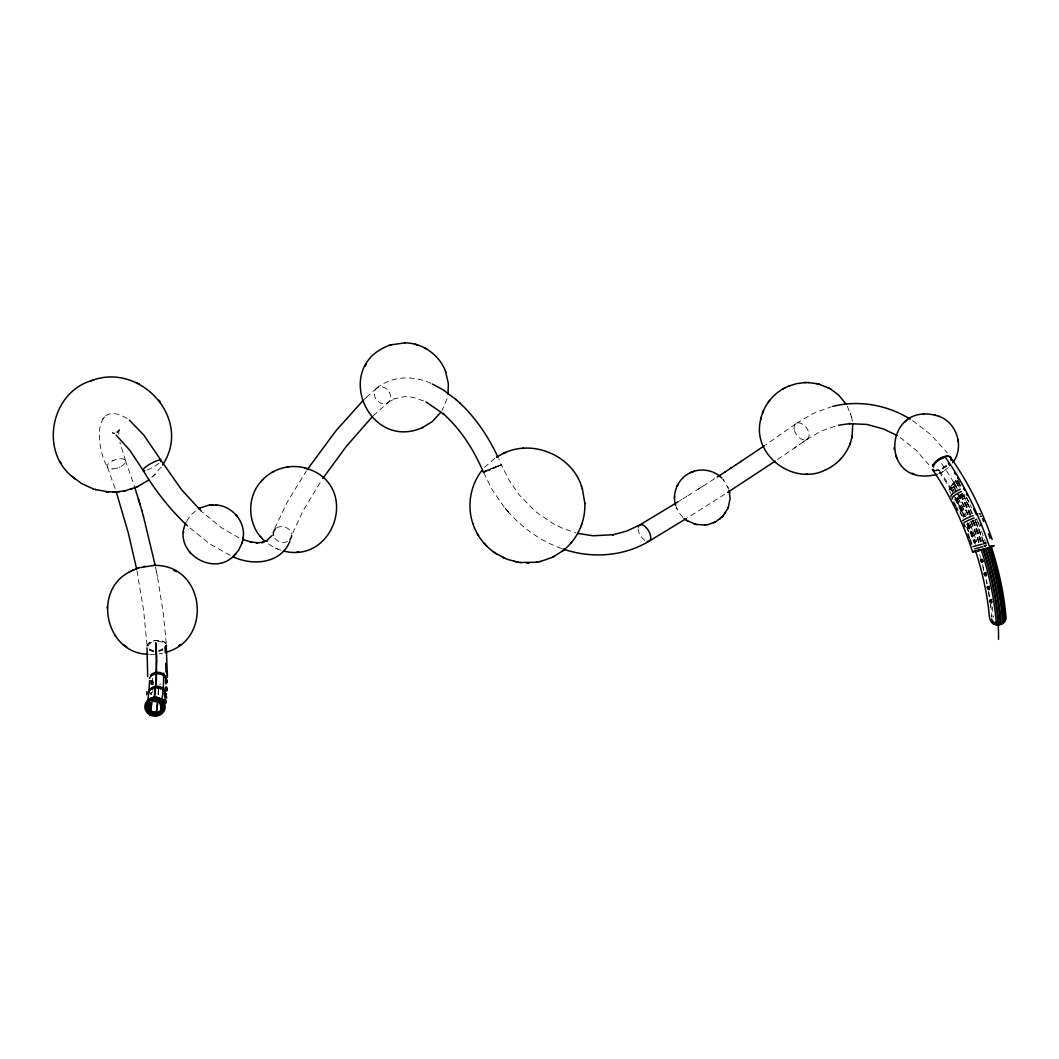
<?xml version="1.0" encoding="UTF-8"?>
<svg xmlns="http://www.w3.org/2000/svg" width="1059" height="1059" viewBox="0 0 1059 1059"><rect width="100%" height="100%" fill="white"/><g stroke="black" fill="none" stroke-linecap="round" stroke-linejoin="round"><path stroke-width="0.75" stroke-dasharray="5 3.75" d="M152.244 678.104L153.078 682.658L151.358 683.055L150.921 681.4M151.053 680.381L151.358 683.055M153.078 682.751L152.443 680.368L150.722 680.659M152.509 684.313L150.934 680.897M152.086 682.631L151.424 680.818M153.052 684.339L152.443 680.368M158.453 689.608L158.268 695.167M158.281 689.555L158.082 695.008M151.94 692.361L151.027 692.692A169.533 25.151 80.7 0 1 150.921 694.267M151.927 683.068L152.019 684.392M447.03 398.806L442.066 410.376M118.873 430.47L117.906 432.059L119.548 429.358L118.37 431.913L118.979 430.139L118.74 434.746M292.734 533.074L303.006 510.915L321.142 480.958M274.85 528.229L287.505 501.662L306.316 470.99M186.53 521.438L190.951 514.939L197.12 509.683M127.014 418.411C91.445 397.615 96.607 449.175 107.303 466.834M951.935 495.546A153.462 69.192 70.2 0 0 948.824 489.96L953.881 481.964L955.536 481.448A165.257 74.871 70.1 0 1 959.811 489.046M953.391 493.454A151.371 68.531 70.1 0 0 950.241 487.921L955.8 479.82M956.211 480.482L950.4 489.443L948.745 489.973M950.241 487.921L953.537 486.888L957.561 480.468M968.151 514.383A152.006 69.113 70.1 0 0 954.384 487.55L958.858 480.402M959.772 481.077L956.025 487.034L954.384 487.55M960.685 481.646L957.071 487.365L958.726 486.849L960.169 484.559M960.314 486.333L961.943 483.764M161.1 467.151L151.106 478.112M964.153 495.413L965.014 494.381M484.426 467.443L495.877 457.514M118.568 430.973L117.311 432.31L118.118 431.529L113.313 433.197L114.557 433.316L112.161 432.707L115.59 434.587L114.068 433.568M102.458 419.232L103.464 418.173M103.716 417.895L104.748 416.822M373.271 415.777L388.031 402.552A9.147 7.4 51.5 0 0 384.774 387.806A9.147 7.4 51.5 0 0 374.542 395.536A9.147 7.4 51.5 0 0 388.031 402.552M153.039 476.404L155.329 474.18M366.414 397.31L376.911 388.018M362.959 400.633L367.327 396.423M948.334 467.615L943.238 471.44M376.62 388.243C391.711 375.693 413.765 375.31 431.026 383.424M795.534 423.971L765.697 444.846M388.309 402.327L395.047 398.488L393.67 399.018L404.366 396.569L413.023 397.284L424.752 401.321M802.801 442.252L807.686 438.836M777.624 459.487L799.651 444.436M803.715 441.603L794.554 447.957M796.434 423.348L813.06 413.46L831.183 406.815M806.799 439.472L821.731 430.841L837.1 425.546M975.683 519.585L976.782 518.897M714.613 478.721L693.129 492.422M724.727 494.275L687.582 517.732M698.45 489.046L703.838 485.631M687.807 495.758L693.301 492.303M682.578 499.014L688.046 495.599M677.376 502.244L682.883 498.829M938.83 473.677L942.55 471.837M942.166 472.076L943.662 471.189M959.083 495.096L959.984 497.412L961.81 496.684M961.043 494.129L961.678 493.759L962.883 495.903L964.034 495.506M962.883 495.903L962.115 496.353L960.95 494.182M499.318 465.854L501.344 464.808L509.141 480.349L519.201 494.884L535.258 511.378L553.738 524.02L563.388 528.653L575.844 532.876M119.31 467.257L120.104 466.887M112.823 460.744L113.617 460.387M498.021 466.45L501.344 464.795L498.763 458.891M497.955 466.476L494.805 467.866M488.239 469.944L490.039 469.163M489.933 469.216L490.939 468.78M493.944 468.224L494.699 467.906M490.794 468.846L491.839 468.409M493.097 468.581L493.812 468.29M491.654 468.488L492.726 468.038M492.488 468.131L493.587 467.681M493.295 467.8L494.407 467.337M494.103 467.469L495.188 467.019M490.383 469.706L489.073 470.249M494.924 467.138L496.697 466.423M489.615 470.024L488.278 470.567M495.731 466.807L497.439 466.132M497.32 466.172L501.344 464.795L499.358 465.391M498.048 465.894L498.736 465.629M983.533 543.042L984.208 542.83M986.22 542.843L983.771 543.638M984.658 545.385L985.889 545.001M984.764 546.047L986.141 545.597M986.353 542.843L983.983 543.598M956.025 498.802L959.626 497.651M986.445 545.544L984.804 546.06M949.433 489.099L951.088 488.583A152.086 68.861 70.1 0 1 954.212 494.129M983.255 543.082L985.069 542.552M162.689 653.151L159.115 653.866M985.373 545.173L986.194 544.988M151.371 681.559L153.105 681.268M150.682 682.234L152.417 681.93M159.485 684.233L160.862 684.008M154.548 654.343L149.676 654.356M280.86 550.256L273.354 547.132L266.894 542.91M561.614 548.536C541.083 541.268 522.775 528.295 508.373 512.027M275.314 548.099L276.386 548.562M277.312 548.946L278.318 549.383M230.24 555.446L209.629 543.81L187.377 525.78M238.99 537.893L221.53 527.779L202.375 512.106M912.646 420.622L930.821 434.667L947.381 452.895M900.031 437.433L916.035 450.115L930.874 467.072M682.803 517.255L679.057 512.702L676.026 506.586M504.137 507.023L492.435 490.171L483.447 472.288M723.999 480.362L722.913 479.092L728.698 488.954M151.993 683.068L152.297 684.405M959.282 494.977L960.447 497.148M847.346 406.259L851.621 417.206M676.476 507.804L676.992 508.982M727.745 486.531L728.182 487.55M107.462 467.244L115.683 490.238M125.399 460.374L134.652 486.955M125.571 460.784L119.905 442.265M983.52 543.691L984.354 546.166M850.271 412.745L850.88 414.546M150.921 683.134L151.238 684.326M152.112 681.162L152.734 683.611M151.066 692.334L151.185 694.651L150.907 693.46M851.555 416.928L852.455 421.482M155.594 567.306L156.52 571.953M136.982 570.801L143.6 610.143L147.135 646.453M157.632 577.764L163.338 613.571L166.475 645.341M156.467 571.661L157.698 578.121M153.555 684.392A8.406 6.407 -2.4 0 1 150.921 682.764M152.84 690.6A169.506 24.953 80.7 0 1 152.761 692.295M151.252 680.434A160.372 23.589 80.7 0 1 151.08 684.538M162.623 649.882A9.69 5.467 -4.9 0 1 159.26 651.06M153.939 651.364A9.69 5.467 -4.9 0 1 149.729 650.2M146.963 646.043A9.69 5.467 -4.9 0 1 155.21 640.602A9.69 5.467 -4.9 0 1 165.614 643.448M162.993 648.585A8.313 4.686 -4.9 0 1 158.876 650.332M153.529 650.491A8.313 4.686 -4.9 0 1 149.65 648.915M148.326 646.03A8.313 4.686 -4.9 0 1 153.568 641.754M157.341 641.224A8.313 4.686 -4.9 0 1 163.999 643.395M951.882 487.405A151.331 68.663 70.1 0 1 955.033 492.938M957.362 497.214A151.331 68.663 70.1 0 1 966.351 515.548M970.362 524.801A151.331 68.663 70.1 0 1 976.636 541.162M992.283 606.833A151.331 68.663 70.1 0 1 992.773 611.4M953.537 486.888A151.291 68.795 70.1 0 1 968.005 515.018M970.891 521.597A151.291 68.795 70.1 0 1 979.271 543.399M957.574 480.746A165.932 75.348 70.1 0 1 961.188 487.153M966.827 497.876A165.932 75.348 70.1 0 1 969.554 503.422M977.92 522.259A165.932 75.348 70.1 0 1 979.734 526.733M981.481 531.261A165.932 75.348 70.1 0 1 986.392 545.014M993.594 617.145A7.916 3.865 67.9 0 1 993.236 615.716M955.708 497.743A151.371 68.531 70.1 0 1 964.696 516.077M967.582 522.656A151.371 68.531 70.1 0 1 974.982 541.705M982.765 566.817A151.371 68.531 70.1 0 1 983.837 571M986.114 580.689A151.371 68.531 70.1 0 1 986.71 583.443M988.285 591.597A151.371 68.531 70.1 0 1 989.093 596.402M990.244 604.279A151.371 68.531 70.1 0 1 990.628 607.389M991.754 616.973A7.916 3.852 67.9 0 1 991.476 615.597M955.178 480.005A165.972 75.202 70.1 0 1 959.52 487.669M963.769 495.665A165.972 75.202 70.1 0 1 971.844 512.516M975.643 521.306A165.972 75.202 70.1 0 1 985.227 547.093M966.099 496.975A156.136 71.31 70.1 0 1 971.593 508.108M976.742 519.625A156.136 71.31 70.1 0 1 978.37 523.543M952.359 491.019A161.167 72.528 70.2 0 0 950.333 487.405L952.001 486.888A161.127 72.674 70.2 0 1 954.013 490.489M956.303 498.432A161.167 72.528 70.2 0 1 964.974 516.58M967.86 523.278A161.167 72.528 70.2 0 1 975.233 542.446M956.158 500.113A156.375 70.503 70.2 0 1 963.386 515.084M967.317 524.126A156.375 70.503 70.2 0 1 974.426 542.632M957.971 497.902A161.127 72.674 70.2 0 1 965.464 513.39M969.528 522.749A161.127 72.674 70.2 0 1 976.901 541.904M959.97 511.801A156.414 70.371 70.2 0 1 962.869 518.182M966.735 527.276A156.414 70.371 70.2 0 1 968.31 531.221M962.605 493.838A153.237 69.973 70.1 0 1 972.453 513.787M975.313 520.353A153.237 69.973 70.1 0 1 984.579 544.816M960.963 494.368A153.277 69.841 70.1 0 1 970.203 513.019M973.658 520.882A153.277 69.841 70.1 0 1 981.508 541.202M960.142 511.801A153.462 69.192 70.2 0 1 961.916 515.667M967.026 527.541A153.462 69.192 70.2 0 1 968.641 531.578M967.78 514.674A164.039 73.998 70.2 0 0 952.385 484.254L954.04 483.725A163.986 74.143 70.1 0 1 956.846 488.715M970.838 521.769A164.039 73.998 70.2 0 1 978.701 542.248M960.288 495.135A163.986 74.143 70.1 0 1 970.07 515.534M972.519 521.24A163.986 74.143 70.1 0 1 980.369 541.705M954.344 496.446A153.423 69.325 70.2 0 1 964.167 516.435M967.582 524.337A153.423 69.325 70.2 0 1 974.862 543.36M971.024 520.935A152.006 69.113 70.1 0 1 978.913 541.228M960.698 495.413A151.966 69.245 70.1 0 1 970.388 515.151M972.678 520.406A151.966 69.245 70.1 0 1 980.581 540.699M956.515 498.418A152.086 68.861 70.1 0 1 965.424 516.739M968.27 523.318A152.086 68.861 70.1 0 1 975.604 542.301M979.707 554.784A152.086 68.861 70.1 0 1 980.555 557.577M982.553 564.54A152.086 68.861 70.1 0 1 984.023 570.099M986.313 579.75A152.086 68.861 70.1 0 1 987.2 583.866M988.762 591.968A152.086 68.861 70.1 0 1 989.569 596.76M990.708 604.596A152.086 68.861 70.1 0 1 991.859 615.226A7.135 3.481 67.9 0 0 992.164 617.04M953.881 481.964A165.297 74.739 70.1 0 1 958.157 489.576M960.95 494.831A165.297 74.739 70.1 0 1 970.256 514.197M972.758 519.969A165.297 74.739 70.1 0 1 980.806 540.792M962.618 494.301A165.257 74.871 70.1 0 1 971.924 513.655M975.643 522.352A165.257 74.871 70.1 0 1 984.049 544.789M954.861 498.935A152.125 68.729 70.2 0 1 963.756 517.269M966.615 523.848A152.125 68.729 70.2 0 1 973.936 542.843M977.02 519.069A9.505 1.099 -21.4 0 1 970.137 521.835M962.737 493.587A9.425 2.528 -26.2 0 1 958.527 495.678M964.683 495.281A9.425 2.528 -26.2 0 1 954.715 499.318M946.375 466.185A10.921 5.017 -33.1 0 1 935.904 470.818M951.181 490.833A148.71 67.392 70.1 0 0 938.234 470.474L938.698 469.494A150.113 68.041 70.1 0 1 952.465 491.244M955.787 499.199A148.71 67.392 70.1 0 1 963.902 515.707M967.396 523.689A148.71 67.392 70.1 0 1 975.326 544.405M946.389 465.205A9.359 4.302 -33.1 0 1 936.077 469.786M955.787 497.28A150.113 68.041 70.1 0 1 965.239 516.501M968.178 523.239A150.113 68.041 70.1 0 1 975.696 542.751M941.517 463.564A158.625 71.999 70.1 0 1 957.535 489.046M960.553 494.593A158.625 71.999 70.1 0 1 970.415 514.899M973.022 520.909A158.625 71.999 70.1 0 1 981.309 542.526M162.874 649.789A9.69 5.467 -4.9 0 1 158.559 651.166M153.264 651.179A9.69 5.467 -4.9 0 1 149.319 649.776M147.161 645.964A9.69 5.467 -4.9 0 1 155.435 640.536A9.69 5.467 -4.9 0 1 165.813 643.369M158.969 463.26A10.272 2.131 -29.2 0 1 146.777 470.103M287.399 541.546A9.266 7.85 16 0 1 274.268 537.403M276.756 527.845A9.266 7.85 16 0 1 291.477 533.749M644.812 540.328A9.385 4.713 59.1 0 1 638.167 528.07M946.746 465.973A10.921 5.017 -33.1 0 1 935.534 470.752M508.545 512.238L503.991 506.851L508.545 512.238M112.995 468.872A9.624 4.236 -19.1 0 0 125.558 460.731A9.624 4.236 -19.1 0 0 110.785 461.883A9.624 4.236 -19.1 0 0 112.995 468.872M794.462 430.589A9.624 6.076 53.4 0 0 807.262 439.181A9.624 6.076 53.4 0 0 803.053 424.487A9.624 6.076 53.4 0 0 794.462 430.589"/><path stroke-width="1.5" d="M690.852 472.486C678.634 477.675 671.644 492.448 675.576 505.169M674.517 498.22L674.53 496.737M147.691 676.595L146.989 647.843M72.647 476.974C39.501 450.962 51.057 392.823 91.1 380.79M161.683 702.554L161.498 703.15M150.431 705.016L150.14 702.964M165.932 682.565L165.733 680.116M129.463 571.979C92.08 590.909 105.688 653.469 148.035 654.25M165.217 696.716L164.383 693.539L165.085 698.093M185.815 523.014C172.061 551.09 212.581 577.486 233.655 556.041M158.082 698.543L157.963 700.409M157.884 698.318L157.685 701.032L156.308 701.336M107.316 606.463L107.197 608.118M157.857 701.786L155.925 716.136M160.399 689.118L160.491 687.926M157.553 688.019L157.645 686.828M158.294 688.337L158.387 687.159M243.199 537.601C245.556 521.491 232.027 505.792 215.93 504.971M156.03 701.217L156.136 700.012M153.979 700.581L154.084 699.377M153.423 698.106L153.198 700.118L152.244 700.29M183.525 532.505L183.617 531.446M152.615 689.303L152.721 688.112M146.711 694.757L147.016 691.461M166.554 697.802L165.839 693.288L166.475 697.656M242.339 542.049L243.067 538.607M243.014 538.978L243.252 537.231M852.177 436.004L852.747 423.944M447.983 394.213L448.367 383.715L445.574 371.471M760.733 419.351C751.255 455.171 793.998 486.319 825.755 469.786M163.285 708.736L162.861 704.791L161.074 705.095L161.339 709.848L159.763 701.521M162.437 702.726L162.265 703.679L162.04 702.554M160.505 710.999L160.677 710.112M162.239 705.268L161.577 706.803L163.39 705.069M160.809 702.991L160.981 702.117M158.85 712.376L159.022 711.476M163.245 708.895L161.63 700.833L159.79 701.376M158.162 699.417L158.334 698.543M850.364 442.887L851.873 437.539M156.997 698.172L156.825 699.059L157.804 698.887M154.402 713.131L154.574 712.244M851.754 438.135L852.296 435.395M156.07 698.688L156.255 697.815M156.414 657.149L156.401 680.765L154.376 698.794L155.805 698.556M152.311 712.416L152.496 711.516M148.604 712.085L150.577 710.92L150.166 706.962L148.392 707.266C151.358 719.392 142.515 702.395 148.935 702.858L149.544 705.863L149.134 701.905A160.372 23.589 80.7 0 0 149.345 700.806M150.272 711.886L149.835 707.955L147.982 707.716M151.119 699.562L151.794 698.583M150.51 704.99L150.219 702.991M148.79 705.162L148.551 701.68M149.954 700.82L150.14 699.946M147.797 708.603L149.134 707.518M154.482 697.868L154.296 698.715L155.951 698.728M161.511 701.415L159.724 701.72M148.922 702.911L146.989 703.891M761.09 417.789C764.069 405.584 772.368 394.861 783.303 388.719M154.164 697.378L156.097 682.552L156.507 661.279M760.6 419.907L761.222 417.246M148.763 703.639L150.391 711.78M233.377 556.293L238.659 550.19L242.048 543.002M241.942 543.36L242.445 541.678M563.838 549.978C577.698 538.793 585.693 520.843 584.82 503.065M151.318 699.192L151.318 698.411M728.274 507.38L730.075 498.67L729.069 490.185M283.388 550.971C334.922 564.473 360.312 485.088 306.951 468.555M580.782 526.879L581.06 526.111M825.186 470.064C836.332 465.139 845.466 455.741 849.821 444.33M581.682 524.39L581.973 523.596M849.609 444.912L850.576 442.305M939.267 416.452C883.722 397.88 877.143 489.364 937.083 474.366M722.82 516.183L727.943 508.188M763.526 410.614L762.506 413.129M727.798 508.558L728.42 506.996M944.376 457.581L944.84 456.588A168.553 76.632 70.1 0 1 989.702 547.556L974.518 551.209M289.954 540.977C281.416 563.825 252.016 566.234 232.715 556.505M390.016 345.128C331.48 365.686 368.32 452.008 422.726 427.505M677.151 485.882L677.906 484.413M366.414 363.899L365.051 366.308M162.583 464.914C193.003 419.377 140.582 362.244 92.226 380.393M322.849 478.416L346.187 446.541L371.961 417.087M724.899 513.641L725.6 512.609M307.189 469.68L336.021 430.695L362.959 400.633M952.729 462.677C964.656 447.361 957.058 422.726 938.896 416.293M271.911 535.655L265.981 541.308L267.49 540.633L261.666 542.632L263.175 542.314L256.357 542.843L257.867 542.83L250.189 541.837L251.671 542.168L243.305 539.666M440.835 412.308L432.231 421.641L422.303 427.704M481.858 470.54C470.342 485.3 466.847 505.871 472.87 523.609M767.987 402.645L769.575 400.487M261.388 481.104C245.701 497.836 247.581 526.839 265.187 541.48M570.933 543.042L571.529 542.38M262.526 479.873C273.831 467.8 292.31 463.352 307.904 468.833M261.043 481.474L262.844 479.528M708.299 524.509L715.58 521.822L722.264 516.752M722 517.044L723.112 515.879M235.76 553.95L234.304 555.432M838.768 460.943L840.661 459.01M992.64 546.219L989.609 547.463M719.935 518.897L720.504 518.42M904.982 421.813L906.729 420.423M540.686 561.442L552.427 557.286L562.713 550.879M562.064 551.408L564.54 549.422M148.67 480.058L137.604 486.637M764.519 445.654L740.929 461.512M775.241 461.102L727.414 492.541M735.727 464.954L741.274 461.287M730.498 468.396L736.018 464.769M725.203 471.864L730.723 468.25M725.375 471.745L717.221 477.04M686.311 518.526L649.63 540.858M677.734 502.032L640.02 524.814M496.459 457.144L503.938 453.12M130.31 571.489L137.855 568.074M128.92 572.284L130.773 571.211M273.487 471.586L271.951 472.446M198.668 508.757L199.595 508.267M648.942 541.281C623.341 556.65 591.041 558.755 563.07 548.999M784.467 388.084L788.955 385.992M782.8 388.997L784.904 387.846M639.927 524.854L626.888 531.022L612.565 534.874L613.452 534.689L593.093 535.761L577.684 533.405L578.399 533.551M483.764 472.036L485.393 471.229M483.844 471.996L485.459 471.202M552.427 557.286L553.169 556.915M553.976 556.491L554.81 556.068M200.177 507.976L208.385 505.315L216.777 505.05M199.264 508.426L200.455 507.83M133.977 569.61L132.335 570.404M159.022 713.938L157.579 714.481M713.66 522.762L714.825 522.206M486.002 470.951L486.756 470.606M125.306 490.701L136.558 487.114M486.69 470.633L487.497 470.275M136.055 487.325L138.213 486.372M691.315 472.288L693.341 471.52M504.958 452.67C533.974 439.511 571.807 455.794 581.59 486.385M690.481 472.645L691.633 472.142M503.277 453.411L505.54 452.418M151.503 699.39L152.562 699.019M788.426 386.204L796.487 383.649L805.012 382.564M166.316 652.132C213.428 639.557 204.917 563.362 153.237 565.44M90.664 380.949L92.57 380.287M138.451 567.862L153.859 565.427M137.26 568.273L138.848 567.73M693.446 471.48C703.229 468.091 714.759 470.778 722.026 478.165M692.679 471.745L694.002 471.295M390.877 344.85L404.922 342.851M976.928 550.72L979.707 550.203L976.914 550.945M389.58 345.274L391.208 344.744M132.004 488.861L130.164 489.457M982.17 544.154L972.903 546.656M983.004 546.616L974.664 548.933M539.891 561.627L540.977 561.376M705.36 524.999L708.074 524.562M832.771 406.378C858.942 399.772 887.442 404.962 910.237 419.179M540.05 561.588L537.257 562.157M125.584 490.648L117.973 491.8M838.556 425.241L850.298 423.56L848.934 423.653L867.056 424.447L883.815 429.094L896.986 435.487L895.782 434.825M123.996 490.966L125.041 490.754M990.721 546.338L992.64 546.087M143.547 566.472L144.659 566.247M519.837 562.501L536.688 562.25M150.497 699.549L152.258 699.244L151.953 698.411M147.36 702.21L149.134 701.905M161.511 703.441L162.676 703.242M148.194 708.233L149.968 707.928M160.902 706.049L162.676 705.744M162.067 706.154L163.218 705.956M148.803 711.224L150.577 710.92M150.749 711.171L151.715 711.013L150.563 712.072M162.173 709.212L161.034 710.271L162.001 710.099M161.325 709.901L163.112 709.596M152.853 712.045L153.833 711.886L152.668 712.945M160.544 710.735L159.393 711.794L160.372 711.622M154.852 712.376L156.269 712.138L154.667 713.276M158.824 711.701L157.222 712.839L158.651 712.588M150.259 699.324L151.252 699.192M151.808 699.231L153.303 698.927M150.074 700.211L151.066 700.039L151.053 698.516M148.816 700.82L149.61 700.687L149.425 701.561L148.445 701.72M154.429 699.853L155.395 699.695L154.336 701.058M159.353 699.019L158.943 699.933L159.909 699.761M156.401 700.131L157.804 699.893L156.732 709.623L155.805 714.799L154.257 714.799M160.319 699.469L158.916 699.708L158.81 700.912L160.213 700.661M536.317 562.303L537.495 562.104M288.498 466.86L287.121 467.059M210.397 505.05L209.364 505.169M695.657 524.364L705.201 525.012M704.91 525.039L705.585 524.973M297.023 552.11L298.731 551.951M119.641 491.641L108.508 491.906L95.363 489.536M924.083 414.003L923.369 414.056M522.762 448.301L523.503 448.235M213.111 504.878L211.787 504.931M805.568 382.551L808.824 382.577M804.522 382.59L806.151 382.537M112.691 492.051L115.444 491.985M806.23 474.141L807.779 474.101M526.879 563.004L527.806 563.004M528.362 562.991L529.182 562.978M404.538 342.838C422.528 342.838 439.697 354.937 445.733 371.894M808.321 382.551L817.601 383.808M108.508 491.906L106.072 491.68L107.925 491.853M495.109 553.01L506.957 559.245L518.698 562.329M517.785 562.197L520.671 562.62M513.919 561.402L514.806 561.601M516.104 561.879L516.924 562.051M818.435 384.02L829.144 388.203M816.608 383.57L819.547 384.298M934.7 414.929L935.547 415.141M687.039 520.618L695.445 524.298M694.585 524.086L696.438 524.549M417.63 344.969L415.115 344.241M304.939 467.946L305.813 468.21M71.787 476.219L81.662 483.579L93.351 488.901M92.755 488.715L95.919 489.708M912.051 473.241L912.937 473.611M913.321 473.77L914.142 474.114M432.39 384.046L443.311 389.937L456.376 399.852M139.192 383.967L135.87 382.392M502.482 557.272L504.693 558.331M173.676 570.192L174.682 570.735M175.437 571.158L176.496 571.728M425.97 401.891L443.867 414.241L443.046 413.539C461.009 429.491 474.114 450.287 483.433 472.288M426.856 349.152L424.434 347.802M830.508 388.984L838.702 395.113L846.247 404.379M828.681 387.951L830.997 389.262M148.948 708.405L149.65 708.855M684.035 518.38L686.709 520.393M686.007 519.929L687.715 521.068M472.738 523.239C476.537 534.98 484.215 545.491 494.394 552.507M492.964 551.527L496.486 553.963M123.89 644.825L124.988 645.619M125.571 646.043L126.643 646.811M129.33 420.079L143.812 435.103L161.008 460.321M116.08 435.077L129.873 450.327L143.124 470.395M73.931 478.059L74.779 478.787M459.632 402.791C476.047 418.106 488.623 437.182 498.087 457.448M455.555 399.137L460.387 403.479M187.377 525.78C170.089 509.485 155.223 490.674 143.071 470.275M201.356 511.179L181.698 489.92L161.061 460.44M484.056 543.214L485.207 544.458M485.882 545.173L487.008 546.378M260.143 536.238L262.01 538.356M236.025 514.926L237.163 516.263M189.336 551.977L189.998 552.824M165.336 687.278L165.217 689.621M160.081 401.718L158.956 400.223M114.518 634.791L115.497 636.181M950.572 457.435C968.403 482.52 982.064 510.412 992.137 539.428M165.601 679.812L165.548 682.433M477.397 533.829L478.496 535.695M60.098 461.499L61.078 463.18M953.815 502.244L955.774 506.136M956.436 507.486L957.733 510.186M897.052 458.653L895.742 455.569M982.448 518.592L983.692 521.558M963.915 523.98L965.093 526.786M967.952 533.948L969.581 538.303M988.418 533.736L990.059 538.369M970.137 539.759L971.685 544.141M582.318 488.596L584.846 503.462M972.639 551.938C963.108 522.868 950.069 494.778 932.502 469.666A10.921 5.017 -33.1 0 0 934.501 470.726M581.457 486.015L582.437 488.967M116.583 492.938L128.338 533.114L136.69 569.292M135.102 488.358L140.079 504.561M138.345 498.776L141.787 510.464M143.402 516.21L155.249 565.519M141.707 510.2L143.455 516.421M163.814 673.233L163.946 675.099M165.297 689.939L165.601 691.448M163.801 676.224L163.695 675.774A160.24 22.213 80.7 0 1 161.842 699.734L161.987 700.476M675.205 503.727L675.523 504.984M165.72 683.081L165.906 683.982M162.901 702.594L163.165 703.335L163.258 702.594M151.556 698.397L151.966 700.131M164.688 691.964L164.952 693.142M163.602 690.375L163.761 691.064M148.617 703.851L148.472 704.738M147.042 706.141L147.505 708.431M150.166 706.962L150.775 709.954A169.506 24.953 80.7 0 0 152.258 699.244M149.835 707.955L150.457 710.999M148.247 701.985L148.882 705.042M147.426 702.58L147.889 704.831M148.392 707.266L148.962 710.073M147.148 703.163L147.73 705.982M147.545 706.83L147.691 707.544M163.126 702.527L163.589 704.817M162.954 703.414L163.417 705.704M162.861 704.791L163.457 707.769A169.374 23.497 80.7 0 0 163.655 706.605M160.677 700.595L160.862 701.548M161.749 705.916L161.948 706.869M160.2 699.946L160.743 702.607M162.04 709.08L162.199 709.848M160.439 701.905L160.055 700.039A160.253 22.411 80.7 0 0 160.161 699.496M161.074 705.095L161.498 707.147M159.869 700.979L160.439 703.798M729.439 491.641L729.717 493.11M165.839 680.513L165.853 680.593A8.419 6.407 -2.4 0 0 159.075 673.815A8.419 6.407 -2.4 0 0 149.425 678.462M164.291 703.428L163.615 699.324L164.529 701.243M165.945 701.005C164.039 694.572 166.17 708.021 165.972 701.336M894.061 447.825L894.246 449.493M167.084 688.549C165.178 682.327 167.441 695.644 167.097 688.721M164.979 646.89L165.31 652.794M155.938 643.554L156.004 644.653M155.805 642.747L156.057 645.752M155.925 644.944L156.15 647.393M155.977 646.016L156.202 648.479M156.057 647.631L156.269 650.08M156.11 648.704L156.335 651.722M156.176 650.305L156.401 653.337M156.242 651.92L156.454 654.939M156.308 653.509L156.52 657.043M156.348 655.084L156.626 661.213M165.747 663.344L165.932 672.015M167.362 677.403L166.263 645.381A9.69 5.467 -4.9 0 1 166.104 646.414M167.322 671.869L167.348 676.052M160.664 701.032A8.525 7.228 -1 0 1 150.696 699.695A8.737 8.075 -0.4 0 0 150.577 713.7A8.737 8.075 -0.4 0 0 163.774 706.856A8.737 8.075 -0.4 0 0 150.775 699.721M148.406 693.341A8.525 7.228 -1 0 1 157.526 687.41A8.525 7.228 -1 0 1 165.31 694.505M160.756 699.827A8.512 7.214 -1 0 1 150.802 698.503M148.406 692.851A8.512 7.214 -1 0 1 157.209 686.206A8.512 7.214 -1 0 1 165.389 693.314M148.286 700.555A8.631 7.916 -0.3 0 1 162.768 700.886A8.631 7.916 -0.3 0 1 156.507 712.866A8.631 7.916 -0.3 0 1 147.135 702.752M150.563 675.205A8.406 6.407 -2.4 0 1 160.346 672.597A8.406 6.407 -2.4 0 1 165.879 679.123M162.265 704.407A169.387 23.695 80.7 0 1 161.881 706.909M149.518 680.725A160.386 23.775 80.7 0 1 147.466 701.667M150.113 703.202A169.533 25.151 80.7 0 1 149.001 710.258M999.961 623.539A7.916 3.879 67.9 0 0 1004.025 619.29A165.879 75.493 70.1 0 0 989.08 547.543M987.398 548.085A165.932 75.348 70.1 0 1 1002.37 619.846A7.916 3.865 67.9 0 1 998.73 624.32M998.24 624.055A7.916 3.865 67.9 0 1 996.069 622.03M995.831 624.042A7.916 3.865 67.9 0 0 1000.715 620.415A165.972 75.202 70.1 0 0 985.73 548.641M1004.581 620.826A5.705 2.806 67.8 0 0 1006.024 617.41A163.788 74.845 70.1 0 0 991.714 547.94M990.522 549.978A163.827 74.699 70.1 0 1 992.362 555.975M994.083 561.972A163.827 74.699 70.1 0 1 995.288 566.459M1001.351 594.403A163.827 74.699 70.1 0 1 1001.827 597.263M1004.395 618.853A5.705 2.793 67.9 0 1 1003.892 620.706M991.793 601.777A1.694 0.834 68.3 0 1 991.754 599.407M989.675 588.685A1.694 0.834 68.5 0 1 989.119 586.143M986.459 574.785A1.694 0.834 68.8 0 1 986.128 572.389M983.308 561.548A1.694 0.834 69.2 0 1 982.249 559.615M975.988 552.216A153.462 69.192 70.2 0 1 989.384 616.815M989.463 616.867A5.719 2.767 68 0 0 993.223 623.844A5.719 2.767 68 0 0 996.109 620.773A164.039 73.998 70.2 0 0 981.693 551.209M983.374 550.667A163.986 74.143 70.1 0 1 997.763 620.217A5.705 2.78 67.9 0 1 996.254 623.632A5.705 2.78 67.9 0 1 992.667 620.918M991.886 619.369A5.705 2.78 67.9 0 1 991.687 618.827M1002.304 622.639A7.135 3.495 67.9 0 0 1005.216 618.456A165.125 75.308 70.1 0 0 990.562 547.715M988.894 548.258A165.178 75.163 70.1 0 1 1003.561 619.025A7.135 3.495 67.9 0 1 1000.662 623.195M991.555 620.309A7.135 3.468 67.9 0 0 996.334 624.995A7.135 3.468 67.9 0 0 998.597 620.706A165.297 74.739 70.1 0 0 983.877 549.899M985.545 549.356A165.257 74.871 70.1 0 1 1000.252 620.137A7.135 3.481 67.9 0 1 995.844 623.42M962.763 520.962A9.505 1.112 -21.4 0 1 973.142 515.614M976.875 514.396A9.505 1.112 -21.4 0 1 977.523 514.224M979.191 513.853A9.505 1.112 -21.4 0 1 980.396 513.972M964.034 522.749A9.505 1.099 -21.4 0 1 974.161 517.983M980.224 516.21A9.505 1.099 -21.4 0 1 981.362 516.236M950.942 496.552A9.425 2.528 -26.2 0 1 960.354 489.284M952.24 498.961A9.425 2.528 -26.2 0 1 961.519 491.482M932.542 465.801A10.921 5.017 -33.1 0 1 943.993 456.826A10.921 5.017 -33.1 0 1 951.154 459.897M950.929 460.109A10.921 5.017 -33.1 0 0 943.993 456.826A10.921 5.017 -33.1 0 0 932.675 465.894M933.35 467.045A9.359 4.302 -33.1 0 1 943.662 457.779M990.92 546.14A11.239 0.662 -16.1 0 1 991.899 546.788A11.239 0.662 -16.1 0 1 977.55 551.077A11.239 0.662 -16.1 0 1 973.87 551.236M948.334 463.286A167.137 75.97 70.1 0 1 949.897 465.629M954.543 472.896A167.137 75.97 70.1 0 1 955.297 474.128M957.588 477.94A167.137 75.97 70.1 0 1 958.355 479.25M963.637 488.662A167.137 75.97 70.1 0 1 964.378 490.039M966.563 494.209A167.137 75.97 70.1 0 1 967.277 495.612M973.631 508.744A167.137 75.97 70.1 0 1 976.319 514.767M980.171 523.967A167.137 75.97 70.1 0 1 980.793 525.529M998.055 621.898A158.625 71.999 70.1 0 1 998.505 639.411M166.475 645.341A9.69 5.467 -4.9 0 1 166.091 646.877M144.805 470.62A10.272 2.131 -29.2 0 1 150.709 463.657A10.272 2.131 -29.2 0 1 160.571 461.645M291.635 535.179A9.266 7.85 16 0 1 289.954 539.627M273.474 535.298A9.266 7.85 16 0 1 275.525 528.772M638.325 526.958A9.385 4.713 59.1 0 1 648.346 530.4A9.385 4.713 59.1 0 1 647.287 541.414M934.832 470.686A10.921 5.017 -33.1 0 1 932.476 469.256M167.348 681.996C166.541 685.345 166.501 675.285 167.348 681.996M178.64 646.016L179.977 645.05L178.64 646.016M958.289 441.113L958.038 439.445L958.289 441.113M150.907 712.773A8.644 7.916 -0.3 0 0 163.867 705.903A8.644 7.916 -0.3 0 0 150.907 699.059A8.644 7.916 -0.3 0 0 150.907 712.773M149.901 714.878A10.18 9.399 -0.3 0 0 165.217 706.79A10.18 9.399 -0.3 0 0 149.994 698.596A10.18 9.399 -0.3 0 0 149.901 714.878M989.675 600.903A1.694 0.821 68.3 0 0 991.224 603.14A1.694 0.821 68.3 0 0 991.092 600.599A1.694 0.821 68.3 0 0 989.675 600.903M987.306 587.454A1.694 0.834 68.6 0 0 988.854 589.664A1.694 0.834 68.6 0 0 988.722 587.11A1.694 0.834 68.6 0 0 987.306 587.454M984.261 573.766A1.694 0.834 68.9 0 0 985.81 575.977A1.694 0.834 68.9 0 0 985.664 573.409A1.694 0.834 68.9 0 0 984.261 573.766M980.568 559.999A1.694 0.834 69.2 0 0 982.103 562.183A1.694 0.834 69.2 0 0 981.971 559.615A1.694 0.834 69.2 0 0 980.568 559.999"/></g></svg>
